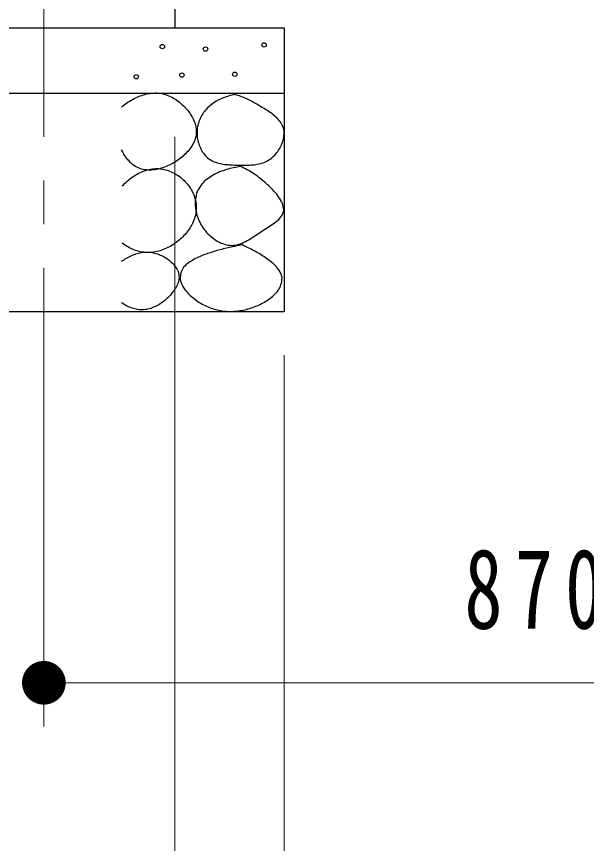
# Model space of a CAD drawing. Units: millimetres on the paper, scale 1:20. Extents: x -365 to 0, y 0 to 257.
# Drawn here: x -281.84 to -268.8, y 87.67 to 106.61 of the extents above; entities that cross this region are included whole.
import ezdxf

# ---------------------------------------------------------------- set-up
doc = ezdxf.new("R2010")
doc.units = ezdxf.units.MM
doc.linetypes.add('USER2', pattern=[6, 3, -1, 1, -1])
doc.layers.add('LY_1', color=7, linetype='Continuous', lineweight=25)
doc.styles.add('ＭＳ ゴシック', font='')
doc.styles.get('ＭＳ ゴシック').set_extended_font_data('MS Gothic')

# ---------------------------------------------------------------- blocks, each defined once
blk = doc.blocks.new('filled_dot')
at = {"color": 0, "linetype": 'Continuous', "lineweight": -2, "const_width": 1.25}
blk.add_lwpolyline([(-0.625, 0, 1), (0.625, 0, 1)], format="xyb", close=True, dxfattribs=at)

msp = doc.modelspace()

# ---------------------------------------------------------------- linework, layer by layer
at = {"layer": 'LY_1', "linetype": 'USER2', "lineweight": 13}
msp.add_line((-281.217, 118.853), (-281.217, 99.853), dxfattribs=at)
at = {"layer": 'LY_1', "color": 4}
for p, q in [((-278.217, 116.353), (-278.217, 106.353)), ((-288.217, 106.353), (-275.717, 106.353)), ((-275.717, 106.353), (-275.717, 99.853)), ((-288.217, 99.853), (-275.717, 99.853))]:
    msp.add_line(p, q, dxfattribs=at)
at = {"layer": 'LY_1'}
msp.add_line((-288.217, 104.853), (-275.717, 104.853), dxfattribs=at)
at = {"layer": 'LY_1', "lineweight": 13}
for p, q in [((-278.217, 103.853), (-278.217, 78.885)), ((-281.217, 99.93), (-281.217, 90.353)), ((-275.717, 98.853), (-275.717, 68.737)), ((-237.717, 91.353), (-281.217, 91.353))]:
    msp.add_line(p, q, dxfattribs=at)
at = {"layer": 'LY_1'}
for centre in [(-278.505, 105.922), (-277.517, 105.866), (-276.175, 105.959), (-278.058, 105.27), (-276.846, 105.288), (-279.101, 105.232)]:
    msp.add_circle(centre, 0.05, dxfattribs=at)
for points, knots in [([(-279.438, 104.538), (-279.398, 104.57), (-279.359, 104.603), (-279.317, 104.632), (-279.275, 104.661), (-279.231, 104.688), (-279.186, 104.712), (-279.141, 104.736), (-279.095, 104.759), (-279.048, 104.778), (-279.001, 104.797), (-278.952, 104.814), (-278.903, 104.827), (-278.853, 104.84), (-278.803, 104.85), (-278.752, 104.855), (-278.701, 104.86), (-278.65, 104.861), (-278.599, 104.857), (-278.548, 104.852), (-278.497, 104.842), (-278.449, 104.828), (-278.4, 104.814), (-278.352, 104.794), (-278.306, 104.771), (-278.261, 104.749), (-278.217, 104.722), (-278.175, 104.693), (-278.133, 104.663), (-278.093, 104.631), (-278.056, 104.597), (-278.018, 104.562), (-277.982, 104.525), (-277.949, 104.487), (-277.916, 104.448), (-277.884, 104.407), (-277.857, 104.364), (-277.829, 104.322), (-277.804, 104.277), (-277.784, 104.23), (-277.764, 104.183), (-277.746, 104.134), (-277.737, 104.084), (-277.728, 104.034), (-277.725, 103.982), (-277.729, 103.931), (-277.733, 103.881), (-277.746, 103.83), (-277.763, 103.782), (-277.781, 103.735), (-277.805, 103.689), (-277.831, 103.645), (-277.858, 103.602), (-277.89, 103.561), (-277.923, 103.523), (-277.956, 103.484), (-277.993, 103.448), (-278.031, 103.414), (-278.069, 103.38), (-278.11, 103.349), (-278.152, 103.32), (-278.194, 103.291), (-278.238, 103.264), (-278.282, 103.239), (-278.327, 103.215), (-278.374, 103.193), (-278.421, 103.174), (-278.468, 103.155), (-278.517, 103.138), (-278.566, 103.125), (-278.615, 103.112), (-278.666, 103.102), (-278.717, 103.097), (-278.767, 103.092), (-278.819, 103.09), (-278.87, 103.096), (-278.92, 103.101), (-278.972, 103.111), (-279.019, 103.129), (-279.066, 103.146), (-279.113, 103.171), (-279.154, 103.2), (-279.196, 103.229), (-279.234, 103.265), (-279.268, 103.302), (-279.303, 103.339), (-279.334, 103.38), (-279.362, 103.423), (-279.391, 103.465), (-279.414, 103.51), (-279.438, 103.556)], [0, 0, 0, 0, 1, 1, 1, 2, 2, 2, 3, 3, 3, 4, 4, 4, 5, 5, 5, 6, 6, 6, 7, 7, 7, 8, 8, 8, 9, 9, 9, 10, 10, 10, 11, 11, 11, 12, 12, 12, 13, 13, 13, 14, 14, 14, 15, 15, 15, 16, 16, 16, 17, 17, 17, 18, 18, 18, 19, 19, 19, 20, 20, 20, 21, 21, 21, 22, 22, 22, 23, 23, 23, 24, 24, 24, 25, 25, 25, 26, 26, 26, 27, 27, 27, 28, 28, 28, 29, 29, 29, 30, 30, 30, 30]), ([(-276.84, 104.823), (-276.795, 104.809), (-276.749, 104.795), (-276.705, 104.779), (-276.661, 104.762), (-276.617, 104.743), (-276.574, 104.724), (-276.531, 104.704), (-276.489, 104.683), (-276.447, 104.661), (-276.405, 104.639), (-276.364, 104.616), (-276.323, 104.592), (-276.282, 104.568), (-276.242, 104.544), (-276.201, 104.519), (-276.161, 104.494), (-276.12, 104.47), (-276.081, 104.443), (-276.042, 104.417), (-276.003, 104.39), (-275.966, 104.361), (-275.929, 104.331), (-275.893, 104.3), (-275.861, 104.266), (-275.829, 104.231), (-275.797, 104.194), (-275.775, 104.153), (-275.752, 104.112), (-275.734, 104.067), (-275.725, 104.021), (-275.716, 103.975), (-275.716, 103.926), (-275.721, 103.88), (-275.725, 103.833), (-275.737, 103.786), (-275.752, 103.741), (-275.767, 103.697), (-275.786, 103.653), (-275.809, 103.612), (-275.831, 103.57), (-275.857, 103.53), (-275.886, 103.493), (-275.915, 103.456), (-275.948, 103.42), (-275.983, 103.389), (-276.018, 103.358), (-276.057, 103.33), (-276.098, 103.307), (-276.139, 103.284), (-276.184, 103.266), (-276.229, 103.252), (-276.274, 103.238), (-276.321, 103.229), (-276.367, 103.221), (-276.414, 103.214), (-276.461, 103.211), (-276.508, 103.208), (-276.556, 103.205), (-276.603, 103.206), (-276.65, 103.206), (-276.698, 103.206), (-276.745, 103.207), (-276.792, 103.208), (-276.84, 103.209), (-276.887, 103.21), (-276.934, 103.213), (-276.981, 103.216), (-277.029, 103.219), (-277.075, 103.225), (-277.122, 103.232), (-277.169, 103.239), (-277.215, 103.251), (-277.26, 103.263), (-277.306, 103.278), (-277.348, 103.298), (-277.391, 103.319), (-277.432, 103.344), (-277.468, 103.374), (-277.504, 103.404), (-277.536, 103.44), (-277.564, 103.478), (-277.592, 103.516), (-277.615, 103.558), (-277.635, 103.601), (-277.655, 103.643), (-277.671, 103.689), (-277.683, 103.734), (-277.695, 103.779), (-277.704, 103.827), (-277.708, 103.874), (-277.712, 103.92), (-277.712, 103.968), (-277.708, 104.015), (-277.704, 104.062), (-277.695, 104.109), (-277.682, 104.155), (-277.669, 104.2), (-277.652, 104.245), (-277.632, 104.287), (-277.611, 104.33), (-277.587, 104.371), (-277.56, 104.409), (-277.532, 104.447), (-277.501, 104.484), (-277.468, 104.517), (-277.434, 104.55), (-277.398, 104.581), (-277.36, 104.609), (-277.322, 104.637), (-277.282, 104.663), (-277.241, 104.686), (-277.199, 104.708), (-277.156, 104.729), (-277.112, 104.746), (-277.069, 104.764), (-277.024, 104.78), (-276.978, 104.792), (-276.933, 104.805), (-276.886, 104.814), (-276.84, 104.823)], [0, 0, 0, 0, 1, 1, 1, 2, 2, 2, 3, 3, 3, 4, 4, 4, 5, 5, 5, 6, 6, 6, 7, 7, 7, 8, 8, 8, 9, 9, 9, 10, 10, 10, 11, 11, 11, 12, 12, 12, 13, 13, 13, 14, 14, 14, 15, 15, 15, 16, 16, 16, 17, 17, 17, 18, 18, 18, 19, 19, 19, 20, 20, 20, 21, 21, 21, 22, 22, 22, 23, 23, 23, 24, 24, 24, 25, 25, 25, 26, 26, 26, 27, 27, 27, 28, 28, 28, 29, 29, 29, 30, 30, 30, 31, 31, 31, 32, 32, 32, 33, 33, 33, 34, 34, 34, 35, 35, 35, 36, 36, 36, 37, 37, 37, 38, 38, 38, 39, 39, 39, 40, 40, 40, 40]), ([(-279.422, 102.732), (-279.386, 102.768), (-279.351, 102.805), (-279.312, 102.838), (-279.274, 102.872), (-279.233, 102.904), (-279.192, 102.933), (-279.15, 102.962), (-279.106, 102.989), (-279.061, 103.013), (-279.016, 103.037), (-278.969, 103.058), (-278.922, 103.075), (-278.874, 103.093), (-278.824, 103.107), (-278.774, 103.116), (-278.724, 103.125), (-278.672, 103.129), (-278.622, 103.128), (-278.571, 103.127), (-278.519, 103.121), (-278.47, 103.11), (-278.42, 103.1), (-278.371, 103.084), (-278.324, 103.065), (-278.277, 103.046), (-278.231, 103.022), (-278.187, 102.996), (-278.144, 102.969), (-278.102, 102.939), (-278.063, 102.906), (-278.025, 102.873), (-277.988, 102.837), (-277.955, 102.798), (-277.921, 102.76), (-277.891, 102.719), (-277.864, 102.675), (-277.837, 102.632), (-277.813, 102.587), (-277.793, 102.54), (-277.773, 102.493), (-277.757, 102.444), (-277.746, 102.394), (-277.735, 102.345), (-277.728, 102.293), (-277.727, 102.243), (-277.726, 102.192), (-277.731, 102.14), (-277.741, 102.09), (-277.75, 102.041), (-277.765, 101.991), (-277.784, 101.944), (-277.802, 101.896), (-277.825, 101.85), (-277.851, 101.806), (-277.876, 101.762), (-277.905, 101.72), (-277.937, 101.68), (-277.968, 101.639), (-278.002, 101.601), (-278.038, 101.565), (-278.074, 101.529), (-278.112, 101.495), (-278.152, 101.463), (-278.192, 101.431), (-278.234, 101.402), (-278.277, 101.375), (-278.321, 101.348), (-278.366, 101.323), (-278.412, 101.302), (-278.458, 101.281), (-278.506, 101.262), (-278.555, 101.247), (-278.604, 101.233), (-278.654, 101.221), (-278.704, 101.214), (-278.754, 101.207), (-278.806, 101.204), (-278.857, 101.205), (-278.908, 101.207), (-278.959, 101.214), (-279.009, 101.224), (-279.058, 101.235), (-279.107, 101.251), (-279.155, 101.269), (-279.202, 101.288), (-279.249, 101.31), (-279.293, 101.335), (-279.338, 101.359), (-279.38, 101.388), (-279.422, 101.417)], [0, 0, 0, 0, 1, 1, 1, 2, 2, 2, 3, 3, 3, 4, 4, 4, 5, 5, 5, 6, 6, 6, 7, 7, 7, 8, 8, 8, 9, 9, 9, 10, 10, 10, 11, 11, 11, 12, 12, 12, 13, 13, 13, 14, 14, 14, 15, 15, 15, 16, 16, 16, 17, 17, 17, 18, 18, 18, 19, 19, 19, 20, 20, 20, 21, 21, 21, 22, 22, 22, 23, 23, 23, 24, 24, 24, 25, 25, 25, 26, 26, 26, 27, 27, 27, 28, 28, 28, 29, 29, 29, 30, 30, 30, 30]), ([(-276.713, 103.176), (-276.663, 103.153), (-276.612, 103.13), (-276.564, 103.103), (-276.515, 103.077), (-276.467, 103.048), (-276.421, 103.018), (-276.375, 102.987), (-276.331, 102.954), (-276.287, 102.92), (-276.243, 102.886), (-276.201, 102.85), (-276.159, 102.814), (-276.118, 102.777), (-276.076, 102.74), (-276.037, 102.702), (-275.997, 102.663), (-275.958, 102.623), (-275.922, 102.581), (-275.886, 102.539), (-275.85, 102.496), (-275.821, 102.45), (-275.791, 102.403), (-275.76, 102.354), (-275.745, 102.302), (-275.731, 102.251), (-275.721, 102.19), (-275.732, 102.139), (-275.744, 102.088), (-275.779, 102.038), (-275.813, 101.996), (-275.848, 101.954), (-275.894, 101.92), (-275.937, 101.886), (-275.981, 101.851), (-276.028, 101.822), (-276.074, 101.791), (-276.12, 101.761), (-276.167, 101.732), (-276.214, 101.702), (-276.26, 101.672), (-276.306, 101.641), (-276.353, 101.611), (-276.399, 101.58), (-276.445, 101.549), (-276.492, 101.52), (-276.54, 101.492), (-276.587, 101.463), (-276.637, 101.44), (-276.688, 101.417), (-276.74, 101.395), (-276.793, 101.384), (-276.847, 101.372), (-276.904, 101.367), (-276.958, 101.372), (-277.013, 101.376), (-277.068, 101.39), (-277.12, 101.409), (-277.171, 101.427), (-277.221, 101.453), (-277.269, 101.482), (-277.316, 101.51), (-277.36, 101.544), (-277.402, 101.581), (-277.443, 101.617), (-277.482, 101.657), (-277.518, 101.699), (-277.553, 101.742), (-277.585, 101.787), (-277.613, 101.835), (-277.642, 101.882), (-277.666, 101.933), (-277.686, 101.984), (-277.706, 102.035), (-277.722, 102.089), (-277.733, 102.143), (-277.744, 102.197), (-277.752, 102.253), (-277.753, 102.308), (-277.754, 102.363), (-277.75, 102.419), (-277.74, 102.473), (-277.73, 102.527), (-277.713, 102.582), (-277.69, 102.631), (-277.667, 102.681), (-277.636, 102.728), (-277.601, 102.771), (-277.566, 102.813), (-277.524, 102.851), (-277.481, 102.886), (-277.438, 102.92), (-277.391, 102.95), (-277.343, 102.978), (-277.295, 103.005), (-277.245, 103.029), (-277.194, 103.05), (-277.143, 103.072), (-277.09, 103.09), (-277.038, 103.106), (-276.985, 103.123), (-276.931, 103.136), (-276.877, 103.148), (-276.823, 103.159), (-276.768, 103.167), (-276.713, 103.176)], [0, 0, 0, 0, 1, 1, 1, 2, 2, 2, 3, 3, 3, 4, 4, 4, 5, 5, 5, 6, 6, 6, 7, 7, 7, 8, 8, 8, 9, 9, 9, 10, 10, 10, 11, 11, 11, 12, 12, 12, 13, 13, 13, 14, 14, 14, 15, 15, 15, 16, 16, 16, 17, 17, 17, 18, 18, 18, 19, 19, 19, 20, 20, 20, 21, 21, 21, 22, 22, 22, 23, 23, 23, 24, 24, 24, 25, 25, 25, 26, 26, 26, 27, 27, 27, 28, 28, 28, 29, 29, 29, 30, 30, 30, 31, 31, 31, 32, 32, 32, 33, 33, 33, 34, 34, 34, 35, 35, 35, 35]), ([(-276.672, 101.379), (-276.582, 101.336), (-276.492, 101.293), (-276.405, 101.245), (-276.318, 101.198), (-276.231, 101.149), (-276.149, 101.092), (-276.068, 101.035), (-275.982, 100.977), (-275.918, 100.903), (-275.855, 100.83), (-275.782, 100.74), (-275.768, 100.65), (-275.754, 100.561), (-275.79, 100.45), (-275.836, 100.367), (-275.882, 100.285), (-275.966, 100.215), (-276.043, 100.154), (-276.12, 100.094), (-276.21, 100.045), (-276.3, 100.003), (-276.39, 99.962), (-276.485, 99.929), (-276.581, 99.905), (-276.677, 99.881), (-276.777, 99.865), (-276.876, 99.86), (-276.975, 99.855), (-277.076, 99.86), (-277.173, 99.877), (-277.27, 99.894), (-277.368, 99.924), (-277.459, 99.962), (-277.55, 100), (-277.64, 100.048), (-277.72, 100.105), (-277.801, 100.162), (-277.882, 100.226), (-277.944, 100.302), (-278.005, 100.378), (-278.075, 100.469), (-278.091, 100.559), (-278.106, 100.649), (-278.084, 100.763), (-278.037, 100.842), (-277.99, 100.92), (-277.892, 100.979), (-277.809, 101.031), (-277.726, 101.084), (-277.631, 101.12), (-277.538, 101.157), (-277.446, 101.193), (-277.35, 101.222), (-277.255, 101.249), (-277.159, 101.277), (-277.062, 101.3), (-276.965, 101.321), (-276.868, 101.343), (-276.77, 101.361), (-276.672, 101.379)], [0, 0, 0, 0, 1, 1, 1, 2, 2, 2, 3, 3, 3, 4, 4, 4, 5, 5, 5, 6, 6, 6, 7, 7, 7, 8, 8, 8, 9, 9, 9, 10, 10, 10, 11, 11, 11, 12, 12, 12, 13, 13, 13, 14, 14, 14, 15, 15, 15, 16, 16, 16, 17, 17, 17, 18, 18, 18, 19, 19, 19, 20, 20, 20, 20]), ([(-279.438, 101.005), (-279.401, 101.03), (-279.363, 101.055), (-279.325, 101.077), (-279.286, 101.1), (-279.246, 101.121), (-279.205, 101.139), (-279.164, 101.157), (-279.122, 101.173), (-279.079, 101.185), (-279.036, 101.197), (-278.992, 101.207), (-278.947, 101.212), (-278.903, 101.217), (-278.857, 101.218), (-278.813, 101.215), (-278.769, 101.212), (-278.724, 101.204), (-278.681, 101.193), (-278.637, 101.182), (-278.595, 101.167), (-278.554, 101.149), (-278.512, 101.132), (-278.472, 101.111), (-278.434, 101.087), (-278.396, 101.064), (-278.359, 101.038), (-278.325, 101.009), (-278.291, 100.98), (-278.259, 100.948), (-278.231, 100.913), (-278.203, 100.879), (-278.177, 100.84), (-278.159, 100.8), (-278.141, 100.76), (-278.127, 100.715), (-278.124, 100.671), (-278.12, 100.627), (-278.127, 100.581), (-278.138, 100.538), (-278.149, 100.495), (-278.169, 100.454), (-278.19, 100.414), (-278.211, 100.375), (-278.237, 100.338), (-278.264, 100.302), (-278.291, 100.266), (-278.321, 100.232), (-278.352, 100.2), (-278.382, 100.168), (-278.415, 100.137), (-278.45, 100.108), (-278.484, 100.08), (-278.52, 100.053), (-278.558, 100.029), (-278.596, 100.004), (-278.635, 99.982), (-278.676, 99.964), (-278.716, 99.946), (-278.759, 99.93), (-278.802, 99.918), (-278.845, 99.907), (-278.89, 99.899), (-278.934, 99.896), (-278.979, 99.893), (-279.024, 99.895), (-279.068, 99.901), (-279.113, 99.907), (-279.157, 99.919), (-279.199, 99.933), (-279.241, 99.947), (-279.283, 99.966), (-279.322, 99.986), (-279.362, 100.006), (-279.4, 100.03), (-279.438, 100.055)], [0, 0, 0, 0, 1, 1, 1, 2, 2, 2, 3, 3, 3, 4, 4, 4, 5, 5, 5, 6, 6, 6, 7, 7, 7, 8, 8, 8, 9, 9, 9, 10, 10, 10, 11, 11, 11, 12, 12, 12, 13, 13, 13, 14, 14, 14, 15, 15, 15, 16, 16, 16, 17, 17, 17, 18, 18, 18, 19, 19, 19, 20, 20, 20, 21, 21, 21, 22, 22, 22, 23, 23, 23, 24, 24, 24, 25, 25, 25, 25])]:
    msp.add_open_spline(points, degree=3, knots=knots, dxfattribs=at)

# ---------------------------------------------------------------- block references
at = {"layer": 'LY_1', "lineweight": 13, "xscale": 0.4, "yscale": 0.4}
msp.add_blockref('filled_dot', (-281.217, 91.353), dxfattribs=at)

# ---------------------------------------------------------------- texts
at = {"layer": 'LY_1', "insert": (-259.467, 92.353), "char_height": 1.833, "attachment_point": 8, "style": 'ＭＳ ゴシック'}
msp.add_mtext('\\T1.32;\\W0.7;870（アンカー芯～芯）', dxfattribs=at)

doc.saveas('drawing.dxf')
